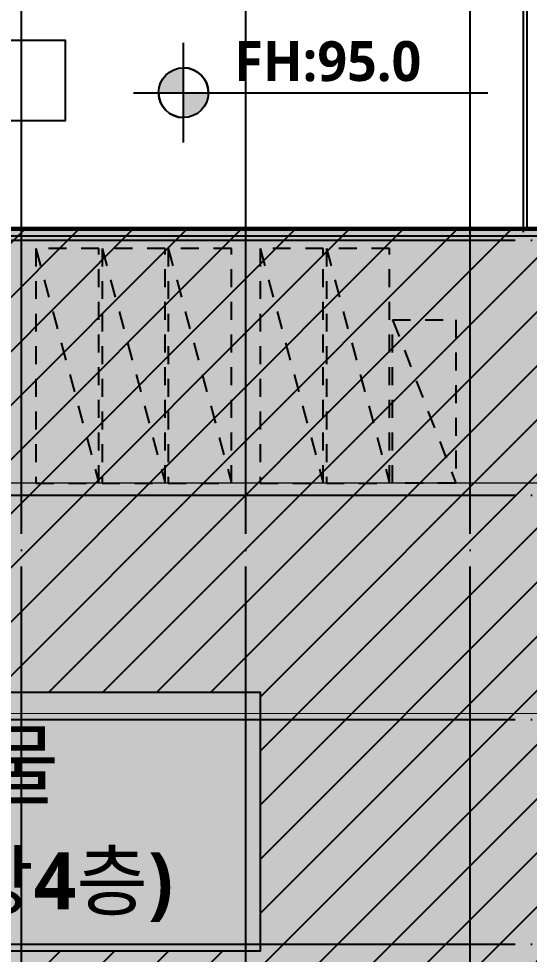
# Model space of a CAD drawing. Header units: millimetres. Extents: x 0 to 190005487, y 0 to 455456909.
# Drawn here: x 160531 to 185572, y 91487 to 137342 of the extents above; entities that cross this region are included whole.
import ezdxf

# ---------------------------------------------------------------- set-up
doc = ezdxf.new("R2010")
doc.units = ezdxf.units.MM
doc.header["$LTSCALE"] = 800
doc.header["$MEASUREMENT"] = 0
for name, pattern in [('CEN', [62, 60, -1, 0, -1]), ('CENTER', [2, 1.25, -0.25, 0.25, -0.25]), ('HID', [2, 1.1, -0.9])]:
    doc.linetypes.add(name, pattern=pattern)
doc.layers.get('0').update_dxf_attribs({"linetype": 'CONTINUOUS'})
for name, color, linetype in [('2F', 5, 'HID'), ('8', 8, 'CONTINUOUS'), ('A-ANNO-TEXT2', 3, 'CONTINUOUS'), ('A-FLOR-PFIX', 6, 'CONTINUOUS'), ('CEN', 1, 'CEN'), ('COL', 2, 'CONTINUOUS'), ('SYM', 7, 'CONTINUOUS'), ('TIT', 2, 'CONTINUOUS'), ('사업부지', 7, 'CONTINUOUS'), ('지상1층', 253, 'CONTINUOUS'), ('지상1층 평면도$0$A-PK', 6, 'CONTINUOUS')]:
    doc.layers.add(name, color=color, linetype=linetype)
doc.layers.add('CE_FH_TEXT', color=130, linetype='CONTINUOUS', lineweight=20)
doc.styles.add('SH_대대리576', font='NanumGothicBold.ttf')

# ---------------------------------------------------------------- blocks, each defined once
blk = doc.blocks.new('A$C1BFD5BFA')
at = {"layer": 'COL'}
for points in [[(100200, 22900), (100200, 58200), (0, 58200)], [(95500, 57800), (4700, 57800)]]:
    blk.add_lwpolyline(points, dxfattribs=at)
blk = doc.blocks.new('지상1층 평면도$0$_P대형')
at = {"layer": '지상1층 평면도$0$A-PK', "color": 6, "linetype": 'HID'}
blk.add_line((-150, -1500), (-3250, -13000), dxfattribs=at)
blk.add_lwpolyline([(-150, -1500), (-150, -13000), (-3250, -13000), (-3250, -1500)], close=True, dxfattribs=at)
blk = doc.blocks.new('A$C666166B5')
at = {"layer": '지상1층 평면도$0$A-PK', "linetype": 'HID'}
blk.add_line((0, 8000), (3100, 0), dxfattribs=at)
blk.add_lwpolyline([(3100, 8000), (3100, 0), (0, 0), (0, 8000), (3100, 8000)], dxfattribs=at)
blk = doc.blocks.new('levelsymbol')
at = {"layer": 'TIT', "ltscale": 10}
h = blk.add_hatch(color=4, dxfattribs=at)
h.paths.add_polyline_path([(-1500, 0), (0, 0), (0, 1500, 0.414214)])
h.paths.add_polyline_path([(0, 0), (0, -1500, 0.414214), (1500, 0)])
at = {"layer": 'TIT', "color": 4, "ltscale": 10}
for p, q in [((0, -3000), (0, 3000)), ((-3000, 0), (18319, 0))]:
    blk.add_line(p, q, dxfattribs=at)
blk.add_circle((0, 0), 1500, dxfattribs=at)
for start, end in [(0, 90), (180, 270)]:
    blk.add_arc((0, 0), 1500, start, end, dxfattribs=at)
blk = doc.blocks.new('G$C0DE8C9DA')
at = {"layer": 'A-FLOR-PFIX'}
blk.add_line((91100, 14900), (91100, 0), dxfattribs=at)

msp = doc.modelspace()

# ---------------------------------------------------------------- hatches: boundary and pattern name
at = {"layer": '2F', "linetype": 'ByBlock'}
h = msp.add_hatch(dxfattribs=at)
h.set_pattern_fill('ANSI31', color=256, scale=15000)
h.set_pattern_definition([(45, (-2584541.3, 1388298.8), (-1325.8252, 1325.8252), [])])
h.paths.add_polyline_path([(105076.7, 127089.3), (105076.7, 68889.3), (205276.7, 68889.3), (205276.7, 81889.3), (211598.8, 81889.3), (211598.8, 91789.3), (205276.7, 91789.3), (205276.7, 127089.3)])
h.paths.add_polyline_path([(137970.5, 91661.9), (172382.8, 91661.9), (172382.8, 104316.6), (137970.5, 104316.6)], flags=16)
at = {"layer": '8'}
h = msp.add_hatch(color=256, dxfattribs=at)
h.dxf.hatch_style = 1
h.paths.add_polyline_path([(137970.5, 91661.9), (172382.8, 91661.9), (172382.8, 104316.6), (137970.5, 104316.6)])
at = {"layer": '사업부지', "linetype": 'Continuous', "ltscale": 10}
h = msp.add_hatch(dxfattribs=at)
h.set_pattern_fill('AR-HBONE', color=8, scale=100, angle=14.62513, style=0)
h.set_pattern_definition([(59.62512505, (-197428128.22, -418529398.62), (-142.83199963, 547.356392), [1200, -400]), (149.62512505, (-197427925.96, -418529053.53), (-142.83199963, 547.356392), [1200, -400])])
edge = h.paths.add_edge_path()
edge.add_arc((226783.6, 143734.6), 43738.9, 177.97379, 182.02621, ccw=False)
edge.add_line((183072.1, 145281), (144868.8, 145281))
edge.add_line((144868.8, 145281), (144868.8, 142188.1))
edge.add_line((144868.8, 142188.1), (183072.1, 142188.1))
edge = h.paths.add_edge_path()
edge.add_line((138247.9, 120524.3), (138247.9, 119524.3))
edge.add_line((138247.9, 119524.3), (139247.9, 119524.3))
edge.add_arc((138247.9, 119524.3), 1000, 0, 90)
h = msp.add_hatch(dxfattribs=at)
h.set_pattern_fill('AR-HBONE', color=8, scale=100, angle=14.62513, style=0)
h.set_pattern_definition([(59.62512505, (-197505235.8, -418325729.87), (-142.83199963, 547.356392), [1200, -400]), (149.62512505, (-197505033.53, -418325384.78), (-142.83199963, 547.356392), [1200, -400])])
edge = h.paths.add_edge_path()
edge.add_arc((69656.1, 120961.3), 8500, 12.08953, 71.41029, ccw=False)
edge.add_arc((69656.1, 120961.3), 8500, 360, 12.08953, ccw=False)
edge.add_line((78156.1, 120961.3), (78156.1, 82684.9))
edge.add_arc((107656.1, 82684.9), 29500, 180, 238.20401)
edge.add_line((92112.7, 57611.9), (124240, 37695.3))
edge.add_arc((133460.7, 52569), 17500, 238.20401, 296.88928)
edge.add_arc((133460.7, 52569), 17500, 296.88928, 329.81131)
edge.add_arc((160256.3, 36980.7), 13500, 90, 149.81131, ccw=False)
edge.add_line((160256.3, 50480.7), (162177.1, 50480.7))
edge.add_line((162177.1, 50480.7), (162177.1, 51980.7))
edge.add_line((162177.1, 51980.7), (160256.3, 51980.7))
edge.add_arc((160256.3, 36980.7), 15000, 90, 149.81131)
edge.add_arc((133460.7, 52569), 16000, 296.88928, 329.81131, ccw=False)
edge.add_arc((133460.7, 52569), 16000, 238.20401, 296.88928, ccw=False)
edge.add_line((125030.3, 38970.2), (92903, 58886.8))
edge.add_arc((107656.1, 82684.9), 28000, 180, 238.20401, ccw=False)
edge.add_line((79656.1, 82684.9), (79656.1, 120961.3))
edge.add_arc((69656.1, 120961.3), 10000, 360, 12.08953)
edge.add_arc((69656.1, 120961.3), 10000, 12.08953, 76.96135)
edge.add_line((71912.2, 130703.5), (72365.8, 129017.8))
at = {"layer": '지상1층'}
h = msp.add_hatch(color=256, dxfattribs=at)
h.dxf.hatch_style = 1
h.paths.add_polyline_path([(89668.8, 80384.8), (89668.8, 106984.8), (97072.1, 106984.8), (97072.1, 106984.8), (97072.1, 114784.8), (94868.8, 114784.8), (94868.8, 123884.8), (105268.8, 123884.8), (105268.8, 127084.8), (109768.8, 127084.8), (205268.8, 127084.8), (205268.8, 69084.8), (105268.8, 69084.8), (105268.8, 75984.8), (102768.8, 75984.8), (102768.8, 80384.8)])

# ---------------------------------------------------------------- linework, layer by layer
msp.add_line((185472.1, 127088.1), (185472.1, 141988.1))
for points in [[(139106.2, 136284.5), (162802.7, 136284.5), (162802.7, 132338.9), (139106.2, 132338.9)], [(105072.1, 124588.1), (94172.1, 124588.1), (94172.1, 118188.1), (94872.1, 118188.1), (94872.1, 114788.1), (97072.1, 114788.1), (97072.1, 106988.1), (89672.1, 106988.1), (89672.1, 80388.1), (102772.1, 80388.1), (102772.1, 75988.1), (105272.1, 75988.1), (105272.1, 69088.1), (205072.1, 69088.1), (205072.1, 102988.1), (205272.1, 102988.1), (205272.1, 127088.1), (105072.1, 127088.1)], [(137970.5, 91661.9), (172382.8, 91661.9), (172382.8, 104316.6), (137970.5, 104316.6)]]:
    msp.add_lwpolyline(points, close=True)
at = {"layer": '2F'}
msp.add_lwpolyline([(105076.7, 127089.3), (105076.7, 68889.3), (205276.7, 68889.3), (205276.7, 81889.3), (211598.8, 81889.3), (211598.8, 91789.3), (205276.7, 91789.3), (205276.7, 127089.3)], close=True, dxfattribs=at)
at = {"layer": 'CE_FH_TEXT', "linetype": 'CENTER', "const_width": 53.3}
msp.add_lwpolyline([(89668.8, 109484.8), (97268.8, 109484.8), (97268.8, 106184.8), (105068.8, 106184.8), (105068.8, 103284.8), (205068.8, 103284.8), (205068.8, 127084.8), (200568.8, 127084.8), (200568.8, 121504.8), (198168.8, 121504.8), (198168.8, 114584.8), (150268.8, 114584.8), (150268.8, 127084.8), (145568.8, 127084.8), (145568.8, 121504.8), (143168.8, 121504.8), (143168.8, 114584.8), (112168.8, 114584.8), (112168.8, 121504.8), (109768.8, 121504.8), (109768.8, 127084.8), (105068.8, 127084.8), (105068.8, 123884.8), (89668.8, 123884.8)], close=True, dxfattribs=at)
at = {"layer": 'CEN'}
for p, q in [((160672.1, 62488.1), (160672.1, 195988.1)), ((171672.1, 62488.1), (171672.1, 195988.1)), ((182672.1, 62488.1), (182672.1, 195988.1)), ((105172.1, 126988.1), (205172.1, 126988.1)), ((37672.1, 126488.1), (211647.1, 126488.1)), ((37672.1, 113988.1), (211672.1, 113988.1)), ((37672.1, 102988.1), (211672.1, 102988.1)), ((37672.1, 91988.1), (211672.1, 91988.1))]:
    msp.add_line(p, q, dxfattribs=at)
msp.add_lwpolyline([(105172.1, 126988.1), (205172.1, 126988.1), (205172.1, 91438.1), (211272.1, 91438.1), (211272.1, 82238.1), (205172.1, 82238.1), (205172.1, 68988.1), (105172.1, 68988.1)], close=True, dxfattribs=at)
at = {"layer": '지상1층'}
msp.add_lwpolyline([(89668.8, 80384.8), (89668.8, 106984.8), (97068.8, 106984.8), (97068.8, 109884.8), (102768.8, 109884.8), (102768.8, 114784.8), (94868.8, 114784.8), (94868.8, 123884.8), (105268.8, 123884.8), (105268.8, 127084.8), (109768.8, 127084.8), (205268.8, 127084.8), (205268.8, 69084.8), (105268.8, 69084.8), (105268.8, 75984.8), (102768.8, 75984.8), (102768.8, 80384.8)], close=True, dxfattribs=at)

# ---------------------------------------------------------------- block references
for name, p in [('G$C0DE8C9DA', (94172.1, 126888.1)), ('A$C1BFD5BFA', (105068.8, 68884.8)), ('A$C666166B5', (178868.8, 114584.8))]:
    msp.add_blockref(name, p)
at = {"layer": 'SYM', "xscale": 0.8145454406738282, "yscale": 0.8145454406738282, "zscale": 0.8145454406738282}
msp.add_blockref('levelsymbol', (168609.9, 133716.3), dxfattribs=at)
at = {"layer": '지상1층 평면도$0$A-PK', "xscale": -1}
for p in [(161218.8, 127584.8), (164468.8, 127584.8), (167718.8, 127584.8), (172218.8, 127584.8), (175468.8, 127584.8)]:
    msp.add_blockref('지상1층 평면도$0$_P대형', p, dxfattribs=at)

# ---------------------------------------------------------------- texts
at = {"layer": 'A-ANNO-TEXT2', "style": 'SH_대대리576'}
for s, height, p in [('신청건물', 3200, (146458.5, 99189.1)), ('(지하2층,지상4층)', 2800, (139340.5, 93689.4))]:
    msp.add_text(s, height=height, dxfattribs=at).set_placement(p)
at = {"layer": 'SYM', "color": 240, "style": 'SH_대대리576'}
msp.add_text('FH:95.0', height=1954.91, dxfattribs=at).set_placement((171108.5, 134288.6))

doc.saveas('drawing.dxf')
